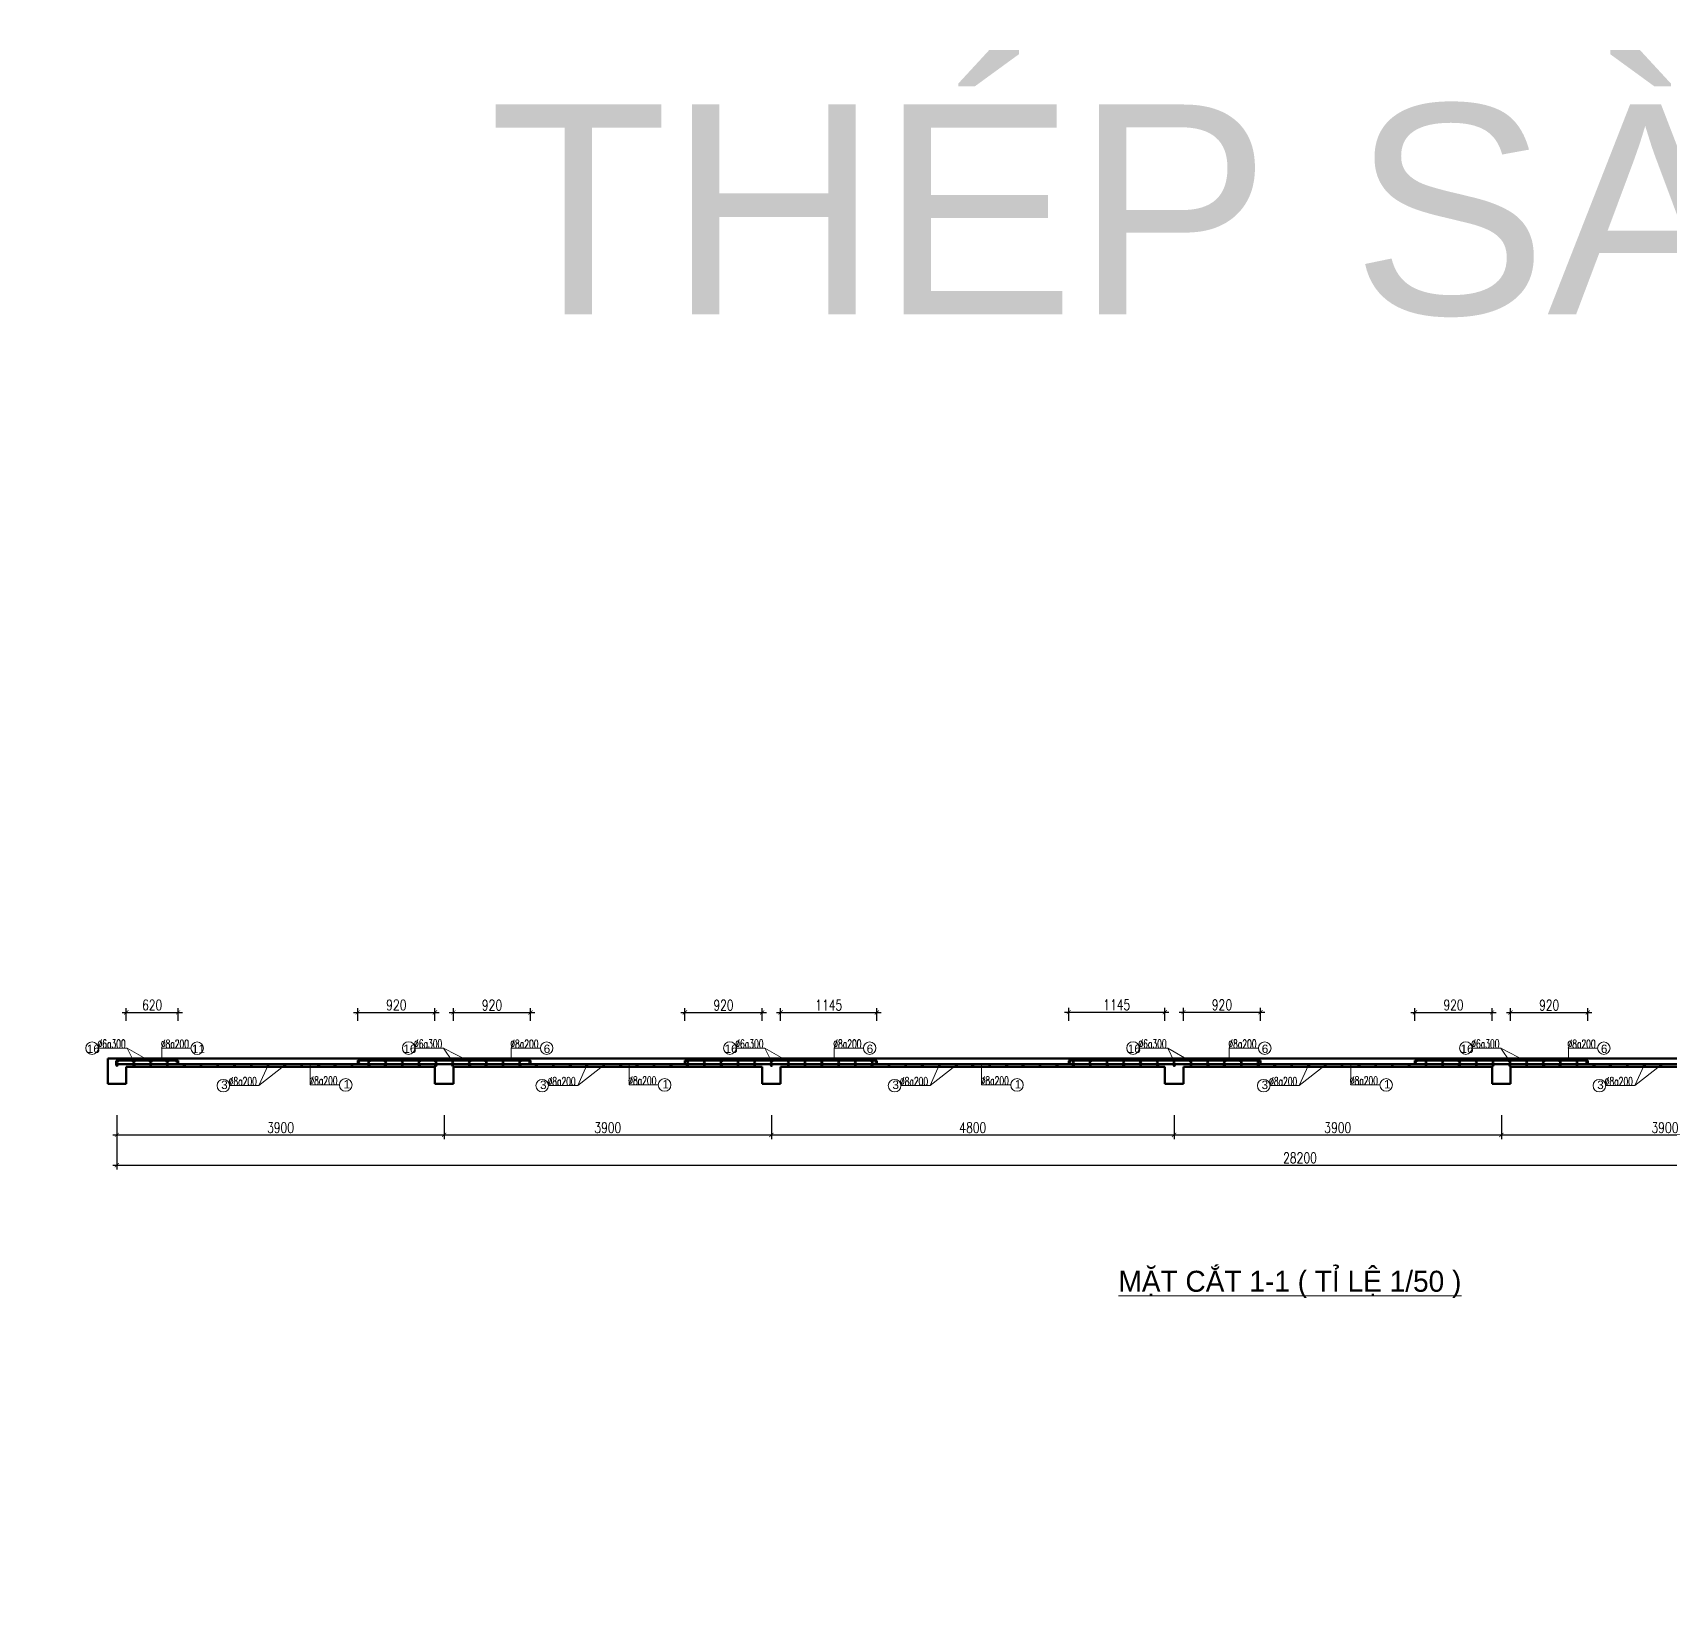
# Model space of a CAD drawing. Header units: millimetres. Extents: x 0 to 8478784, y 0 to 684185.
# Drawn here: x 3785633 to 3824642, y 553279 to 590796 of the extents above; entities that cross this region are included whole.
import ezdxf
from ezdxf.enums import TextEntityAlignment as Align

# ---------------------------------------------------------------- set-up
doc = ezdxf.new("R2010")
doc.units = ezdxf.units.MM
doc.header["$LTSCALE"] = 5000
doc.header["$MEASUREMENT"] = 0
doc.header["$PDMODE"] = 1
doc.header["$PDSIZE"] = -2
doc.linetypes.add('CENTER', pattern=[2, 1.25, -0.25, 0.25, -0.25])
for name, color, linetype, lineweight in [('00-XMT.Dim', 8, 'Continuous', 15), ('00-XMT.Text', 4, 'Continuous', 20), ('02-XMT.Beams', 94, 'Continuous', 25), ('02-XMT.Reinforcement', 1, 'Continuous', 40), ('DIM', 76, 'Continuous', 18), ('net thay', 7, 'Continuous', 15)]:
    doc.layers.add(name, color=color, linetype=linetype, lineweight=lineweight)
doc.layers.add('_Text', color=4, linetype='Continuous')
doc.styles.add('S1', font='VHARIAL.TTF', dxfattribs={"height": 200})
doc.styles.add('T_THEP', font='Romans.shx', dxfattribs={"width": 0.65})
doc.styles.add('VnAvantH', font='VHAVAN.TTF')
doc.styles.add('vnsimli 0.7', font='vnsimli.shx', dxfattribs={"width": 0.75})
doc.dimstyles.new('XMT 1-1-100', dxfattribs={"dimscale": 100, "dimtxt": 2.5, "dimasz": 1, "dimexe": 1, "dimexo": 0, "dimgap": 0.5, "dimtad": 1, "dimdec": 0, "dimzin": 0, "dimdsep": 46, "dimtxsty": 'vnsimli 0.7', "dimblk": 'ARCHTICK', "dimcen": 1.5, "dimdle": 1, "dimclrd": 8, "dimclre": 8, "dimclrt": 116, "dimadec": 0, "dimazin": 0, "dimtfac": 1, "dimtdec": 0, "dimtofl": 0, "dimtmove": 0, "dimatfit": 3, "dimfxl": 0.18, "dimtolj": 1, "dimtzin": 0, "dimarcsym": 0})

# ---------------------------------------------------------------- blocks, each defined once
blk = doc.blocks.new('_ArchTick')
at = {"color": 0, "linetype": 'ByBlock', "const_width": 0.15}
blk.add_lwpolyline([(-0.5, -0.5), (0.5, 0.5)], dxfattribs=at)
blk = doc.blocks.new('*D305')
at = {"layer": '02-XMT.Reinforcement', "color": 8, "lineweight": -2, "transparency": 16777216}
for p, q in [((3787761, 567454), (3789199, 567454)), ((3787861, 567252), (3787861, 567554)), ((3789099, 567252), (3789099, 567554))]:
    blk.add_line(p, q, dxfattribs=at)
at = {"layer": 'Defpoints', "color": 0, "lineweight": 100, "transparency": 16777216}
for p in [(3787861, 567252), (3789099, 567454), (3789099, 567252)]:
    blk.add_point(p, dxfattribs=at)
at = {"layer": '02-XMT.Reinforcement', "color": 8, "lineweight": -2, "transparency": 16777216, "xscale": 100, "yscale": 100, "zscale": 100, "rotation": 180}
blk.add_blockref('_ArchTick', (3787861, 567454), dxfattribs=at)
at = {"layer": '02-XMT.Reinforcement', "color": 8, "lineweight": -2, "transparency": 16777216, "xscale": 100, "yscale": 100, "zscale": 100}
blk.add_blockref('_ArchTick', (3789099, 567454), dxfattribs=at)
at = {"layer": '02-XMT.Reinforcement', "color": 116, "lineweight": 100, "transparency": 16777216, "insert": (3788480, 567629), "char_height": 250, "attachment_point": 5, "style": 'vnsimli 0.7'}
blk.add_mtext('\\A1;620', dxfattribs=at)
blk = doc.blocks.new('*D306')
at = {"layer": '02-XMT.Reinforcement', "color": 8, "lineweight": -2, "transparency": 16777216}
for p, q in [((3793281, 567453), (3795319, 567453)), ((3793381, 567252), (3793381, 567553)), ((3795219, 567252), (3795219, 567553))]:
    blk.add_line(p, q, dxfattribs=at)
at = {"layer": 'Defpoints', "color": 0, "lineweight": 100, "transparency": 16777216}
for p in [(3793381, 567252), (3795219, 567453), (3795219, 567252)]:
    blk.add_point(p, dxfattribs=at)
at = {"layer": '02-XMT.Reinforcement', "color": 8, "lineweight": -2, "transparency": 16777216, "xscale": 100, "yscale": 100, "zscale": 100, "rotation": 180}
blk.add_blockref('_ArchTick', (3793381, 567453), dxfattribs=at)
at = {"layer": '02-XMT.Reinforcement', "color": 8, "lineweight": -2, "transparency": 16777216, "xscale": 100, "yscale": 100, "zscale": 100}
blk.add_blockref('_ArchTick', (3795219, 567453), dxfattribs=at)
at = {"layer": '02-XMT.Reinforcement', "color": 116, "lineweight": 100, "transparency": 16777216, "insert": (3794300, 567628), "char_height": 250, "attachment_point": 5, "style": 'vnsimli 0.7'}
blk.add_mtext('\\A1;920', dxfattribs=at)
blk = doc.blocks.new('*D307')
at = {"layer": '02-XMT.Reinforcement', "color": 8, "lineweight": -2, "transparency": 16777216}
for p, q in [((3795560, 567451), (3797600, 567451)), ((3795660, 567252), (3795660, 567551)), ((3797500, 567252), (3797500, 567551))]:
    blk.add_line(p, q, dxfattribs=at)
at = {"layer": 'Defpoints', "color": 0, "lineweight": 100, "transparency": 16777216}
for p in [(3795660, 567252), (3797500, 567451), (3797500, 567252)]:
    blk.add_point(p, dxfattribs=at)
at = {"layer": '02-XMT.Reinforcement', "color": 8, "lineweight": -2, "transparency": 16777216, "xscale": 100, "yscale": 100, "zscale": 100, "rotation": 180}
blk.add_blockref('_ArchTick', (3795660, 567451), dxfattribs=at)
at = {"layer": '02-XMT.Reinforcement', "color": 8, "lineweight": -2, "transparency": 16777216, "xscale": 100, "yscale": 100, "zscale": 100}
blk.add_blockref('_ArchTick', (3797500, 567451), dxfattribs=at)
at = {"layer": '02-XMT.Reinforcement', "color": 116, "lineweight": 100, "transparency": 16777216, "insert": (3796580, 567626), "char_height": 250, "attachment_point": 5, "style": 'vnsimli 0.7'}
blk.add_mtext('\\A1;920', dxfattribs=at)
blk = doc.blocks.new('*D308')
at = {"layer": '02-XMT.Reinforcement', "color": 8, "lineweight": -2, "transparency": 16777216}
for p, q in [((3801080, 567452), (3803120, 567452)), ((3801180, 567252), (3801180, 567552)), ((3803020, 567252), (3803020, 567552))]:
    blk.add_line(p, q, dxfattribs=at)
at = {"layer": 'Defpoints', "color": 0, "lineweight": 100, "transparency": 16777216}
for p in [(3801180, 567252), (3803020, 567452), (3803020, 567252)]:
    blk.add_point(p, dxfattribs=at)
at = {"layer": '02-XMT.Reinforcement', "color": 8, "lineweight": -2, "transparency": 16777216, "xscale": 100, "yscale": 100, "zscale": 100, "rotation": 180}
blk.add_blockref('_ArchTick', (3801180, 567452), dxfattribs=at)
at = {"layer": '02-XMT.Reinforcement', "color": 8, "lineweight": -2, "transparency": 16777216, "xscale": 100, "yscale": 100, "zscale": 100}
blk.add_blockref('_ArchTick', (3803020, 567452), dxfattribs=at)
at = {"layer": '02-XMT.Reinforcement', "color": 116, "lineweight": 100, "transparency": 16777216, "insert": (3802100, 567627), "char_height": 250, "attachment_point": 5, "style": 'vnsimli 0.7'}
blk.add_mtext('\\A1;920', dxfattribs=at)
blk = doc.blocks.new('*D309')
at = {"layer": '02-XMT.Reinforcement', "color": 8, "lineweight": -2, "transparency": 16777216}
for p, q in [((3803361, 567452), (3805853, 567452)), ((3803461, 567252), (3803461, 567552)), ((3805753, 567252), (3805753, 567552))]:
    blk.add_line(p, q, dxfattribs=at)
at = {"layer": 'Defpoints', "color": 0, "lineweight": 100, "transparency": 16777216}
for p in [(3803461, 567252), (3805753, 567452), (3805753, 567252)]:
    blk.add_point(p, dxfattribs=at)
at = {"layer": '02-XMT.Reinforcement', "color": 8, "lineweight": -2, "transparency": 16777216, "xscale": 100, "yscale": 100, "zscale": 100, "rotation": 180}
blk.add_blockref('_ArchTick', (3803461, 567452), dxfattribs=at)
at = {"layer": '02-XMT.Reinforcement', "color": 8, "lineweight": -2, "transparency": 16777216, "xscale": 100, "yscale": 100, "zscale": 100}
blk.add_blockref('_ArchTick', (3805753, 567452), dxfattribs=at)
at = {"layer": '02-XMT.Reinforcement', "color": 116, "lineweight": 100, "transparency": 16777216, "insert": (3804607, 567627), "char_height": 250, "attachment_point": 5, "style": 'vnsimli 0.7'}
blk.add_mtext('\\A1;1145', dxfattribs=at)
blk = doc.blocks.new('*D310')
at = {"layer": '02-XMT.Reinforcement', "color": 8, "lineweight": -2, "transparency": 16777216}
for p, q in [((3810227, 567459), (3812717, 567459)), ((3810327, 567252), (3810327, 567559)), ((3812617, 567252), (3812617, 567559))]:
    blk.add_line(p, q, dxfattribs=at)
at = {"layer": 'Defpoints', "color": 0, "lineweight": 100, "transparency": 16777216}
for p in [(3810327, 567252), (3812617, 567459), (3812617, 567252)]:
    blk.add_point(p, dxfattribs=at)
at = {"layer": '02-XMT.Reinforcement', "color": 8, "lineweight": -2, "transparency": 16777216, "xscale": 100, "yscale": 100, "zscale": 100, "rotation": 180}
blk.add_blockref('_ArchTick', (3810327, 567459), dxfattribs=at)
at = {"layer": '02-XMT.Reinforcement', "color": 8, "lineweight": -2, "transparency": 16777216, "xscale": 100, "yscale": 100, "zscale": 100}
blk.add_blockref('_ArchTick', (3812617, 567459), dxfattribs=at)
at = {"layer": '02-XMT.Reinforcement', "color": 116, "lineweight": 100, "transparency": 16777216, "insert": (3811472, 567634), "char_height": 250, "attachment_point": 5, "style": 'vnsimli 0.7'}
blk.add_mtext('\\A1;1145', dxfattribs=at)
blk = doc.blocks.new('*D311')
at = {"layer": '02-XMT.Reinforcement', "color": 8, "lineweight": -2, "transparency": 16777216}
for p, q in [((3812960, 567460), (3815000, 567460)), ((3813060, 567252), (3813060, 567560)), ((3814900, 567252), (3814900, 567560))]:
    blk.add_line(p, q, dxfattribs=at)
at = {"layer": 'Defpoints', "color": 0, "lineweight": 100, "transparency": 16777216}
for p in [(3813060, 567252), (3814900, 567460), (3814900, 567252)]:
    blk.add_point(p, dxfattribs=at)
at = {"layer": '02-XMT.Reinforcement', "color": 8, "lineweight": -2, "transparency": 16777216, "xscale": 100, "yscale": 100, "zscale": 100, "rotation": 180}
blk.add_blockref('_ArchTick', (3813060, 567460), dxfattribs=at)
at = {"layer": '02-XMT.Reinforcement', "color": 8, "lineweight": -2, "transparency": 16777216, "xscale": 100, "yscale": 100, "zscale": 100}
blk.add_blockref('_ArchTick', (3814900, 567460), dxfattribs=at)
at = {"layer": '02-XMT.Reinforcement', "color": 116, "lineweight": 100, "transparency": 16777216, "insert": (3813980, 567635), "char_height": 250, "attachment_point": 5, "style": 'vnsimli 0.7'}
blk.add_mtext('\\A1;920', dxfattribs=at)
blk = doc.blocks.new('*D312')
at = {"layer": '02-XMT.Reinforcement', "color": 8, "lineweight": -2, "transparency": 16777216}
for p, q in [((3818481, 567453), (3820519, 567453)), ((3818581, 567252), (3818581, 567553)), ((3820419, 567252), (3820419, 567553))]:
    blk.add_line(p, q, dxfattribs=at)
at = {"layer": 'Defpoints', "color": 0, "lineweight": 100, "transparency": 16777216}
for p in [(3818581, 567252), (3820419, 567453), (3820419, 567252)]:
    blk.add_point(p, dxfattribs=at)
at = {"layer": '02-XMT.Reinforcement', "color": 8, "lineweight": -2, "transparency": 16777216, "xscale": 100, "yscale": 100, "zscale": 100, "rotation": 180}
blk.add_blockref('_ArchTick', (3818581, 567453), dxfattribs=at)
at = {"layer": '02-XMT.Reinforcement', "color": 8, "lineweight": -2, "transparency": 16777216, "xscale": 100, "yscale": 100, "zscale": 100}
blk.add_blockref('_ArchTick', (3820419, 567453), dxfattribs=at)
at = {"layer": '02-XMT.Reinforcement', "color": 116, "lineweight": 100, "transparency": 16777216, "insert": (3819500, 567628), "char_height": 250, "attachment_point": 5, "style": 'vnsimli 0.7'}
blk.add_mtext('\\A1;920', dxfattribs=at)
blk = doc.blocks.new('*D313')
at = {"layer": '02-XMT.Reinforcement', "color": 8, "lineweight": -2, "transparency": 16777216}
for p, q in [((3820760, 567451), (3822800, 567451)), ((3820860, 567252), (3820860, 567551)), ((3822700, 567252), (3822700, 567551))]:
    blk.add_line(p, q, dxfattribs=at)
at = {"layer": 'Defpoints', "color": 0, "lineweight": 100, "transparency": 16777216}
for p in [(3820860, 567252), (3822700, 567451), (3822700, 567252)]:
    blk.add_point(p, dxfattribs=at)
at = {"layer": '02-XMT.Reinforcement', "color": 8, "lineweight": -2, "transparency": 16777216, "xscale": 100, "yscale": 100, "zscale": 100, "rotation": 180}
blk.add_blockref('_ArchTick', (3820860, 567451), dxfattribs=at)
at = {"layer": '02-XMT.Reinforcement', "color": 8, "lineweight": -2, "transparency": 16777216, "xscale": 100, "yscale": 100, "zscale": 100}
blk.add_blockref('_ArchTick', (3822700, 567451), dxfattribs=at)
at = {"layer": '02-XMT.Reinforcement', "color": 116, "lineweight": 100, "transparency": 16777216, "insert": (3821780, 567626), "char_height": 250, "attachment_point": 5, "style": 'vnsimli 0.7'}
blk.add_mtext('\\A1;920', dxfattribs=at)
blk = doc.blocks.new('*D319')
at = {"layer": '02-XMT.Reinforcement', "color": 8, "lineweight": -2, "transparency": 16777216}
for p, q in [((3787640, 565004), (3787640, 564433)), ((3795440, 565004), (3795440, 564433)), ((3787540, 564533), (3795540, 564533))]:
    blk.add_line(p, q, dxfattribs=at)
at = {"layer": 'Defpoints', "color": 0, "lineweight": 100, "transparency": 16777216}
for p in [(3787640, 565004), (3795440, 565004), (3795440, 564533)]:
    blk.add_point(p, dxfattribs=at)
at = {"layer": '02-XMT.Reinforcement', "color": 8, "lineweight": -2, "transparency": 16777216, "xscale": 100, "yscale": 100, "zscale": 100, "rotation": 180}
blk.add_blockref('_ArchTick', (3787640, 564533), dxfattribs=at)
at = {"layer": '02-XMT.Reinforcement', "color": 8, "lineweight": -2, "transparency": 16777216, "xscale": 100, "yscale": 100, "zscale": 100}
blk.add_blockref('_ArchTick', (3795440, 564533), dxfattribs=at)
at = {"layer": '02-XMT.Reinforcement', "color": 116, "lineweight": 100, "transparency": 16777216, "insert": (3791540, 564708), "char_height": 250, "attachment_point": 5, "style": 'vnsimli 0.7'}
blk.add_mtext('\\A1;3900', dxfattribs=at)
blk = doc.blocks.new('*D320')
at = {"layer": '02-XMT.Reinforcement', "color": 8, "lineweight": -2, "transparency": 16777216}
for p, q in [((3795440, 565004), (3795440, 564433)), ((3803240, 565004), (3803240, 564433)), ((3795340, 564533), (3803340, 564533))]:
    blk.add_line(p, q, dxfattribs=at)
at = {"layer": 'Defpoints', "color": 0, "lineweight": 100, "transparency": 16777216}
for p in [(3795440, 565004), (3803240, 565004), (3803240, 564533)]:
    blk.add_point(p, dxfattribs=at)
at = {"layer": '02-XMT.Reinforcement', "color": 8, "lineweight": -2, "transparency": 16777216, "xscale": 100, "yscale": 100, "zscale": 100, "rotation": 180}
blk.add_blockref('_ArchTick', (3795440, 564533), dxfattribs=at)
at = {"layer": '02-XMT.Reinforcement', "color": 8, "lineweight": -2, "transparency": 16777216, "xscale": 100, "yscale": 100, "zscale": 100}
blk.add_blockref('_ArchTick', (3803240, 564533), dxfattribs=at)
at = {"layer": '02-XMT.Reinforcement', "color": 116, "lineweight": 100, "transparency": 16777216, "insert": (3799340, 564708), "char_height": 250, "attachment_point": 5, "style": 'vnsimli 0.7'}
blk.add_mtext('\\A1;3900', dxfattribs=at)
blk = doc.blocks.new('*D321')
at = {"layer": '02-XMT.Reinforcement', "color": 8, "lineweight": -2, "transparency": 16777216}
for p, q in [((3803240, 565004), (3803240, 564433)), ((3812840, 565004), (3812840, 564433)), ((3803140, 564533), (3812940, 564533))]:
    blk.add_line(p, q, dxfattribs=at)
at = {"layer": 'Defpoints', "color": 0, "lineweight": 100, "transparency": 16777216}
for p in [(3803240, 565004), (3812840, 565004), (3812840, 564533)]:
    blk.add_point(p, dxfattribs=at)
at = {"layer": '02-XMT.Reinforcement', "color": 8, "lineweight": -2, "transparency": 16777216, "xscale": 100, "yscale": 100, "zscale": 100, "rotation": 180}
blk.add_blockref('_ArchTick', (3803240, 564533), dxfattribs=at)
at = {"layer": '02-XMT.Reinforcement', "color": 8, "lineweight": -2, "transparency": 16777216, "xscale": 100, "yscale": 100, "zscale": 100}
blk.add_blockref('_ArchTick', (3812840, 564533), dxfattribs=at)
at = {"layer": '02-XMT.Reinforcement', "color": 116, "lineweight": 100, "transparency": 16777216, "insert": (3808040, 564708), "char_height": 250, "attachment_point": 5, "style": 'vnsimli 0.7'}
blk.add_mtext('\\A1;4800', dxfattribs=at)
blk = doc.blocks.new('*D322')
at = {"layer": '02-XMT.Reinforcement', "color": 8, "lineweight": -2, "transparency": 16777216}
for p, q in [((3812840, 565004), (3812840, 564433)), ((3820640, 565004), (3820640, 564433)), ((3812740, 564533), (3820740, 564533))]:
    blk.add_line(p, q, dxfattribs=at)
at = {"layer": 'Defpoints', "color": 0, "lineweight": 100, "transparency": 16777216}
for p in [(3812840, 565004), (3820640, 565004), (3820640, 564533)]:
    blk.add_point(p, dxfattribs=at)
at = {"layer": '02-XMT.Reinforcement', "color": 8, "lineweight": -2, "transparency": 16777216, "xscale": 100, "yscale": 100, "zscale": 100, "rotation": 180}
blk.add_blockref('_ArchTick', (3812840, 564533), dxfattribs=at)
at = {"layer": '02-XMT.Reinforcement', "color": 8, "lineweight": -2, "transparency": 16777216, "xscale": 100, "yscale": 100, "zscale": 100}
blk.add_blockref('_ArchTick', (3820640, 564533), dxfattribs=at)
at = {"layer": '02-XMT.Reinforcement', "color": 116, "lineweight": 100, "transparency": 16777216, "insert": (3816740, 564708), "char_height": 250, "attachment_point": 5, "style": 'vnsimli 0.7'}
blk.add_mtext('\\A1;3900', dxfattribs=at)
blk = doc.blocks.new('*D323')
at = {"layer": '02-XMT.Reinforcement', "color": 8, "lineweight": -2, "transparency": 16777216}
for p, q in [((3820640, 565004), (3820640, 564433)), ((3828440, 565004), (3828440, 564433)), ((3820540, 564533), (3828540, 564533))]:
    blk.add_line(p, q, dxfattribs=at)
at = {"layer": 'Defpoints', "color": 0, "lineweight": 100, "transparency": 16777216}
for p in [(3820640, 565004), (3828440, 565004), (3828440, 564533)]:
    blk.add_point(p, dxfattribs=at)
at = {"layer": '02-XMT.Reinforcement', "color": 8, "lineweight": -2, "transparency": 16777216, "xscale": 100, "yscale": 100, "zscale": 100, "rotation": 180}
blk.add_blockref('_ArchTick', (3820640, 564533), dxfattribs=at)
at = {"layer": '02-XMT.Reinforcement', "color": 8, "lineweight": -2, "transparency": 16777216, "xscale": 100, "yscale": 100, "zscale": 100}
blk.add_blockref('_ArchTick', (3828440, 564533), dxfattribs=at)
at = {"layer": '02-XMT.Reinforcement', "color": 116, "lineweight": 100, "transparency": 16777216, "insert": (3824540, 564708), "char_height": 250, "attachment_point": 5, "style": 'vnsimli 0.7'}
blk.add_mtext('\\A1;3900', dxfattribs=at)
blk = doc.blocks.new('*D326')
at = {"layer": '02-XMT.Reinforcement', "color": 8, "lineweight": -2, "transparency": 16777216}
for p, q in [((3787640, 565004), (3787640, 563713)), ((3844040, 565004), (3844040, 563713)), ((3787540, 563813), (3844140, 563813))]:
    blk.add_line(p, q, dxfattribs=at)
at = {"layer": 'Defpoints', "color": 0, "lineweight": 100, "transparency": 16777216}
for p in [(3787640, 565004), (3844040, 565004), (3844040, 563813)]:
    blk.add_point(p, dxfattribs=at)
at = {"layer": '02-XMT.Reinforcement', "color": 8, "lineweight": -2, "transparency": 16777216, "xscale": 100, "yscale": 100, "zscale": 100, "rotation": 180}
blk.add_blockref('_ArchTick', (3787640, 563813), dxfattribs=at)
at = {"layer": '02-XMT.Reinforcement', "color": 8, "lineweight": -2, "transparency": 16777216, "xscale": 100, "yscale": 100, "zscale": 100}
blk.add_blockref('_ArchTick', (3844040, 563813), dxfattribs=at)
at = {"layer": '02-XMT.Reinforcement', "color": 116, "lineweight": 100, "transparency": 16777216, "insert": (3815840, 563988), "char_height": 250, "attachment_point": 5, "style": 'vnsimli 0.7'}
blk.add_mtext('\\A1;28200', dxfattribs=at)

msp = doc.modelspace()

# ---------------------------------------------------------------- linework, layer by layer
at = {"layer": '00-XMT.Dim'}
for p, q in [((3787786, 566600.9), (3787198, 566600.9)), ((3787880.5, 566600.9), (3787786, 566600.9)), ((3788042.5, 566283.4), (3787880.5, 566600.9)), ((3788442.5, 566283.4), (3787880.5, 566600.9)), ((3788707, 566599.8), (3789403.5, 566599.8)), ((3795331.5, 566602.9), (3794743.5, 566602.9)), ((3795426, 566602.9), (3795331.5, 566602.9)), ((3795642.5, 566285.4), (3795426, 566602.9)), ((3796042.5, 566285.4), (3795426, 566602.9)), ((3797037, 566601.8), (3797733.5, 566601.8)), ((3802988.5, 566603), (3802400.5, 566603)), ((3803083, 566603), (3802988.5, 566603)), ((3803242.5, 566285.5), (3803083, 566603)), ((3803642.5, 566285.5), (3803083, 566603)), ((3804736, 566601.8), (3805432.5, 566601.8)), ((3812598.5, 566603), (3812010.5, 566603)), ((3812693, 566603), (3812598.5, 566603)), ((3812838.5, 566285.5), (3812693, 566603)), ((3813238.5, 566285.5), (3812693, 566603)), ((3814153, 566601.8), (3814849.5, 566601.8)), ((3820531.5, 566602.9), (3819943.5, 566602.9)), ((3820626, 566602.9), (3820531.5, 566602.9)), ((3820842.5, 566285.4), (3820626, 566602.9)), ((3821242.5, 566285.4), (3820626, 566602.9)), ((3822237, 566601.8), (3822933.5, 566601.8)), ((3791242.5, 566198.4), (3791023, 565707.4)), ((3791023, 565707.4), (3791642.5, 566198.4)), ((3798842.5, 566198.4), (3798623, 565707.4)), ((3798623, 565707.4), (3799242.5, 566198.4)), ((3807242.5, 566198.4), (3807023, 565707.4)), ((3807023, 565707.4), (3807642.5, 566198.4)), ((3816042.5, 566198.4), (3815823, 565707.4)), ((3815823, 565707.4), (3816442.5, 566198.4)), ((3824042.5, 566198.4), (3823823, 565707.4)), ((3823823, 565707.4), (3824442.5, 566198.4)), ((3791023, 565707.4), (3790326.5, 565707.4)), ((3792248.5, 565724.9), (3792945, 565724.9)), ((3798623, 565707.4), (3797926.5, 565707.4)), ((3799848.5, 565724.9), (3800545, 565724.9)), ((3807023, 565707.4), (3806326.5, 565707.4)), ((3808248.5, 565724.9), (3808945, 565724.9)), ((3815823, 565707.4), (3815126.5, 565707.4)), ((3817048.5, 565724.9), (3817745, 565724.9)), ((3823823, 565707.4), (3823126.5, 565707.4))]:
    msp.add_line(p, q, dxfattribs=at)
for points in [[(3788707, 566303.4), (3788707, 566599.8)], [(3797037, 566305.4), (3797037, 566601.8)], [(3804736, 566305.4), (3804736, 566601.8)], [(3814153, 566305.4), (3814153, 566601.8)], [(3822237, 566305.4), (3822237, 566601.8)], [(3792248.5, 566218.4), (3792248.5, 565724.9)], [(3799848.5, 566218.4), (3799848.5, 565724.9)], [(3808248.5, 566218.4), (3808248.5, 565724.9)], [(3817048.5, 566218.4), (3817048.5, 565724.9)]]:
    msp.add_lwpolyline(points, dxfattribs=at)
for centre in [(3787048.2, 566600.9), (3789553.3, 566599.8), (3794593.7, 566602.9), (3797883.3, 566601.8), (3802250.7, 566603), (3805582.3, 566601.8), (3811860.7, 566603), (3814999.3, 566601.8), (3819793.7, 566602.9), (3823083.3, 566601.8), (3790176.7, 565707.4), (3793094.8, 565724.9), (3797776.7, 565707.4), (3800694.8, 565724.9), (3806176.7, 565707.4), (3809094.8, 565724.9), (3814976.7, 565707.4), (3817894.8, 565724.9), (3822976.7, 565707.4)]:
    msp.add_circle(centre, 149.8, dxfattribs=at)
at = {"layer": '02-XMT.Beams', "lineweight": 100}
for p, q in [((3787640.5, 566352.4), (3787420.5, 566352.4)), ((3787420.5, 566352.4), (3787420.5, 565752.4)), ((3787640.5, 566352.4), (3844260.5, 566352.4)), ((3787860.5, 566152.4), (3795220.5, 566152.4)), ((3787860.5, 565752.4), (3787860.5, 566152.4)), ((3795220.5, 566152.4), (3795220.5, 565752.4)), ((3795660.5, 566152.4), (3803020.5, 566152.4)), ((3795660.5, 565752.4), (3795660.5, 566152.4)), ((3803020.5, 566152.4), (3803020.5, 565752.4)), ((3803460.5, 566152.4), (3812620.5, 566152.4)), ((3803460.5, 565752.4), (3803460.5, 566152.4)), ((3812620.5, 566152.4), (3812620.5, 565752.4)), ((3813060.5, 566152.4), (3820420.5, 566152.4)), ((3813060.5, 565752.4), (3813060.5, 566152.4)), ((3820420.5, 566152.4), (3820420.5, 565752.4)), ((3820860.5, 566152.4), (3828220.5, 566152.4)), ((3820860.5, 565752.4), (3820860.5, 566152.4)), ((3787420.5, 565752.4), (3787860.5, 565752.4)), ((3795220.5, 565752.4), (3795660.5, 565752.4)), ((3803020.5, 565752.4), (3803460.5, 565752.4)), ((3812620.5, 565752.4), (3813060.5, 565752.4)), ((3820420.5, 565752.4), (3820860.5, 565752.4))]:
    msp.add_line(p, q, dxfattribs=at)
for centre in [(3787642.5, 566283.4), (3787642.5, 566198.4), (3788042.5, 566283.4), (3788042.5, 566283.4), (3788042.5, 566198.4), (3788042.5, 566198.4), (3788442.5, 566283.4), (3788442.5, 566198.4), (3788842.5, 566283.4), (3788842.5, 566198.4), (3789078.5, 566283.4), (3789242.5, 566198.4), (3789242.5, 566198.4), (3789642.5, 566198.4), (3789642.5, 566198.4), (3790042.5, 566198.4), (3790442.5, 566198.4), (3790842.5, 566198.4), (3790842.5, 566198.4), (3791242.5, 566198.4), (3791242.5, 566198.4), (3791642.5, 566198.4), (3792042.5, 566198.4), (3792442.5, 566198.4), (3792442.5, 566198.4), (3792842.5, 566198.4), (3792842.5, 566198.4), (3793242.5, 566198.4), (3793400.5, 566285.4), (3793642.5, 566285.4), (3793642.5, 566198.4), (3794042.5, 566285.4), (3794042.5, 566285.4), (3794042.5, 566198.4), (3794042.5, 566198.4), (3794442.5, 566285.4), (3794442.5, 566285.4), (3794442.5, 566198.4), (3794442.5, 566198.4), (3794842.5, 566285.4), (3794842.5, 566198.4), (3795242.5, 566285.4), (3795242.5, 566198.4), (3795642.5, 566285.4), (3795642.5, 566285.4), (3795642.5, 566198.4), (3795642.5, 566198.4), (3796042.5, 566285.4), (3796042.5, 566285.4), (3796042.5, 566198.4), (3796042.5, 566198.4), (3796442.5, 566285.4), (3796442.5, 566198.4), (3796842.5, 566285.4), (3796842.5, 566198.4), (3797242.5, 566285.4), (3797242.5, 566285.4), (3797242.5, 566198.4), (3797242.5, 566198.4), (3797477.5, 566285.4), (3797642.5, 566198.4), (3797642.5, 566198.4), (3798042.5, 566198.4), (3798442.5, 566198.4), (3798842.5, 566198.4), (3798842.5, 566198.4), (3799242.5, 566198.4), (3799242.5, 566198.4), (3799642.5, 566198.4), (3800042.5, 566198.4), (3800442.5, 566198.4), (3800442.5, 566198.4), (3800842.5, 566198.4), (3800842.5, 566198.4), (3801242.5, 566285.5), (3801242.5, 566198.4), (3801642.5, 566285.5), (3801642.5, 566198.4), (3802042.5, 566285.5), (3802042.5, 566285.5), (3802042.5, 566198.4), (3802042.5, 566198.4), (3802442.5, 566285.5), (3802442.5, 566285.5), (3802442.5, 566198.4), (3802442.5, 566198.4), (3802842.5, 566285.5), (3802842.5, 566198.4), (3803242.5, 566285.5), (3803242.5, 566198.4), (3803642.5, 566285.5), (3803642.5, 566285.5), (3803642.5, 566198.4), (3803642.5, 566198.4), (3804042.5, 566285.5), (3804042.5, 566285.5), (3804042.5, 566198.4), (3804042.5, 566198.4), (3804442.5, 566285.5), (3804442.5, 566198.4), (3804842.5, 566285.5), (3804842.5, 566198.4), (3805242.5, 566285.5), (3805242.5, 566285.5), (3805242.5, 566198.4), (3805242.5, 566198.4), (3805642.5, 566285.5), (3805642.5, 566285.5), (3805642.5, 566198.4), (3805642.5, 566198.4), (3805733.5, 566285.5), (3806042.5, 566198.4), (3806442.5, 566198.4), (3806842.5, 566198.4), (3806842.5, 566198.4), (3807242.5, 566198.4), (3807242.5, 566198.4), (3807642.5, 566198.4), (3808042.5, 566198.4), (3808042.5, 566198.4), (3808042.5, 566198.4), (3808442.5, 566198.4), (3808842.5, 566198.4), (3809242.5, 566198.4), (3809242.5, 566198.4), (3809642.5, 566198.4), (3809642.5, 566198.4), (3810042.5, 566198.4), (3810347.5, 566285.5), (3810438.5, 566285.5), (3810438.5, 566285.5), (3810442.5, 566198.4), (3810838.5, 566285.5), (3810838.5, 566285.5), (3810842.5, 566198.4), (3810842.5, 566198.4), (3811238.5, 566285.5), (3811242.5, 566198.4), (3811242.5, 566198.4), (3811638.5, 566285.5), (3811642.5, 566198.4), (3812038.5, 566285.5), (3812038.5, 566285.5), (3812038.5, 566285.5), (3812038.5, 566285.5), (3812042.5, 566198.4), (3812438.5, 566285.5), (3812438.5, 566285.5), (3812442.5, 566198.4), (3812442.5, 566198.4), (3812838.5, 566285.5), (3812842.5, 566198.4), (3812842.5, 566198.4), (3813238.5, 566285.5), (3813242.5, 566198.4), (3813638.5, 566285.5), (3813638.5, 566285.5), (3813642.5, 566198.4), (3814038.5, 566285.5), (3814038.5, 566285.5), (3814042.5, 566198.4), (3814042.5, 566198.4), (3814438.5, 566285.5), (3814442.5, 566198.4), (3814442.5, 566198.4), (3814838.5, 566285.5), (3814842.5, 566198.4), (3815242.5, 566198.4), (3815642.5, 566198.4), (3815642.5, 566198.4), (3816042.5, 566198.4), (3816042.5, 566198.4), (3816442.5, 566198.4), (3816842.5, 566198.4), (3817242.5, 566198.4), (3817242.5, 566198.4), (3817642.5, 566198.4), (3817642.5, 566198.4), (3818042.5, 566198.4), (3818442.5, 566198.4), (3818600.5, 566285.4), (3818842.5, 566285.4), (3818842.5, 566198.4), (3818842.5, 566198.4), (3819242.5, 566285.4), (3819242.5, 566285.4), (3819242.5, 566198.4), (3819242.5, 566198.4), (3819642.5, 566285.4), (3819642.5, 566285.4), (3819642.5, 566198.4), (3820042.5, 566285.4), (3820042.5, 566198.4), (3820442.5, 566285.4), (3820442.5, 566198.4), (3820442.5, 566198.4), (3820842.5, 566285.4), (3820842.5, 566285.4), (3820842.5, 566198.4), (3820842.5, 566198.4), (3821242.5, 566285.4), (3821242.5, 566285.4), (3821242.5, 566198.4), (3821642.5, 566285.4), (3821642.5, 566198.4), (3821642.5, 566198.4), (3821642.5, 566198.4), (3822042.5, 566285.4), (3822042.5, 566198.4), (3822442.5, 566285.4), (3822442.5, 566285.4), (3822442.5, 566198.4), (3822677.5, 566285.4), (3822842.5, 566198.4), (3822842.5, 566198.4), (3823242.5, 566198.4), (3823242.5, 566198.4), (3823642.5, 566198.4), (3824042.5, 566198.4), (3824442.5, 566198.4), (3824442.5, 566198.4)]:
    msp.add_circle(centre, 20, dxfattribs=at)
at = {"layer": '02-XMT.Reinforcement', "lineweight": 100}
for p, q in [((3787622.5, 566283.4), (3787622.5, 566198.4)), ((3787642.5, 566218.4), (3787622.5, 566218.4)), ((3787622.5, 566218.4), (3844042.5, 566218.4)), ((3787640.5, 566303.4), (3789100.5, 566303.4)), ((3789100.5, 566303.4), (3789100.5, 566218.4)), ((3797501.5, 566305.4), (3793380.5, 566305.4)), ((3793380.5, 566305.4), (3793380.5, 566218.4)), ((3797501.5, 566305.4), (3797501.5, 566218.4)), ((3805750.5, 566305.4), (3801180.5, 566305.4)), ((3801180.5, 566305.4), (3801180.5, 566218.4)), ((3805753.5, 566285.5), (3805753.5, 566218.4)), ((3810327.5, 566285.5), (3810327.5, 566218.4)), ((3810330.5, 566305.4), (3814900.5, 566305.4)), ((3814900.5, 566305.4), (3814900.5, 566218.4)), ((3822701.5, 566305.4), (3818580.5, 566305.4)), ((3818580.5, 566305.4), (3818580.5, 566218.4)), ((3822701.5, 566305.4), (3822701.5, 566218.4))]:
    msp.add_line(p, q, dxfattribs=at)
at = {"layer": 'net thay', "linetype": 'CENTER', "lineweight": 15}
msp.add_circle((3911642, 421190.5), 262994, dxfattribs=at)

# ---------------------------------------------------------------- texts
at = {"layer": '00-XMT.Text', "color": 7, "ltscale": 0.015, "style": 'VnAvantH'}
msp.add_text('%%UmÆt c¾t 1-1 ( tØ lÖ 1/50 )', height=500, dxfattribs=at).set_placement((3815600.1, 561046.6), align=Align.MIDDLE_CENTER)
at = {"layer": '02-XMT.Beams', "lineweight": 100, "char_height": 200, "width": 248.636, "style": 'S1'}
for s, insert, attachment_point in [('16', (3786921.3, 566684.6), 1), ('11', (3789426.5, 566683.5), 1), ('16', (3794466.8, 566686.6), 1), ('6', (3797812.5, 566685.5), 1), ('16', (3802123.8, 566686.6), 1), ('6', (3805511.5, 566685.5), 1), ('16', (3811733.8, 566686.6), 1), ('6', (3814928.5, 566685.5), 1), ('16', (3819666.8, 566686.6), 1), ('6', (3823012.5, 566685.5), 1), ('3', (3790124.8, 565623.8), 7), ('1', (3793043, 565641.3), 7), ('3', (3797724.8, 565623.8), 7), ('1', (3800643, 565641.3), 7), ('3', (3806124.8, 565623.8), 7), ('1', (3809043, 565641.3), 7), ('3', (3814924.8, 565623.8), 7), ('1', (3817843, 565641.3), 7), ('3', (3822924.8, 565623.8), 7)]:
    msp.add_mtext(s, dxfattribs=dict(at, insert=insert, attachment_point=attachment_point))
at = {"layer": '_Text', "lineweight": 100, "insert": (3796508, 589086.4), "char_height": 5000, "width": 271765, "attachment_point": 1, "style": 'S1'}
msp.add_mtext('THÐP SµN', dxfattribs=at)
at = {"layer": 'DIM', "color": 2, "style": 'T_THEP', "width": 0.65}
for s, p in [('%%C6a300', (3787177.5, 566600.9)), ('%%C8a200', (3788686.5, 566599.8)), ('%%C6a300', (3794723, 566602.9)), ('%%C8a200', (3797016.5, 566600.8)), ('%%C6a300', (3802380, 566603)), ('%%C8a200', (3804715.5, 566601.8)), ('%%C6a300', (3811990, 566603)), ('%%C8a200', (3814132.5, 566601.8)), ('%%C6a300', (3819923, 566602.9)), ('%%C8a200', (3822216.5, 566600.8)), ('%%C8a200', (3790303.9, 565707.4)), ('%%C8a200', (3792228, 565725.4)), ('%%C8a200', (3797903.9, 565707.4)), ('%%C8a200', (3799828, 565725.4)), ('%%C8a200', (3806303.9, 565707.4)), ('%%C8a200', (3808228, 565725.4)), ('%%C8a200', (3815103.9, 565707.4)), ('%%C8a200', (3817028, 565725.4)), ('%%C8a200', (3823103.9, 565707.4))]:
    msp.add_text(s, height=202.5, dxfattribs=at).set_placement(p)

# ---------------------------------------------------------------- dimensions: what is measured, and where the dimension line sits
at = {"layer": '02-XMT.Reinforcement', "lineweight": 100}
for base, p1, p2, text, picture, middle in [((3789099, 567454.4), (3787861.5, 567251.9), (3789099, 567251.9), '620', '*D305', (3788480.2, 567629.4)), ((3795219, 567453.4), (3793381, 567251.9), (3795219, 567251.9), '920', '*D306', (3794300, 567628.4)), ((3797500.5, 567451.4), (3795660.5, 567251.9), (3797500.5, 567251.9), '920', '*D307', (3796580.5, 567626.4)), ((3803020.5, 567451.9), (3801180.5, 567251.9), (3803020.5, 567251.9), '920', '*D308', (3802100.5, 567626.9)), ((3805753.5, 567451.9), (3803461.5, 567251.9), (3805753.5, 567251.9), '1145', '*D309', (3804607.5, 567626.9)), ((3812617, 567459.4), (3810327.5, 567251.9), (3812617, 567251.9), '1145', '*D310', (3811472.2, 567634.4)), ((3814900.5, 567459.9), (3813060.5, 567251.9), (3814900.5, 567251.9), '920', '*D311', (3813980.5, 567634.9)), ((3820419, 567453.4), (3818581, 567251.9), (3820419, 567251.9), '920', '*D312', (3819500, 567628.4)), ((3822700.5, 567451.4), (3820860.5, 567251.9), (3822700.5, 567251.9), '920', '*D313', (3821780.5, 567626.4)), ((3795440.5, 564532.9), (3787640.5, 565004.4), (3795440.5, 565004.4), '3900', '*D319', (3791540.5, 564707.9)), ((3844040.5, 563812.9), (3787640.5, 565004.4), (3844040.5, 565004.4), '28200', '*D326', (3815840.5, 563987.9))]:
    dim = msp.add_linear_dim(base=base, p1=p1, p2=p2, text=text, dimstyle='XMT 1-1-100', dxfattribs=at)
    dim.commit()
    dim.dimension.update_dxf_attribs({"geometry": picture, "text_midpoint": middle})
for base, p1, p2, text, picture, middle in [((3803240.5, 564532.9), (3795440.5, 565004.4), (3803240.5, 565004.4), '3900', '*D320', (3799340.5, 564707.9)), ((3812840.5, 564532.9), (3803240.5, 565004.4), (3812840.5, 565004.4), '4800', '*D321', (3808040.5, 564707.9)), ((3820640.5, 564532.9), (3812840.5, 565004.4), (3820640.5, 565004.4), '3900', '*D322', (3816740.5, 564707.9)), ((3828440.5, 564532.9), (3820640.5, 565004.4), (3828440.5, 565004.4), '3900', '*D323', (3824540.5, 564707.9))]:
    dim = msp.add_linear_dim(base=base, p1=p1, p2=p2, text=text, dimstyle='XMT 1-1-100', override={"dimtmove": 1}, dxfattribs=at)
    dim.commit()
    dim.dimension.update_dxf_attribs({"geometry": picture, "text_midpoint": middle})

doc.saveas('drawing.dxf')
